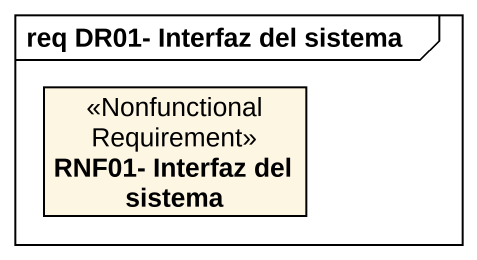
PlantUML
@startuml
mainframe req DR01- Interfaz del sistema
hide circle
hide empty members
class "RNF01- Interfaz del sistema" as RNF01_Interfaz_del_sistema <<NonfunctionalRequirement>>
@enduml
